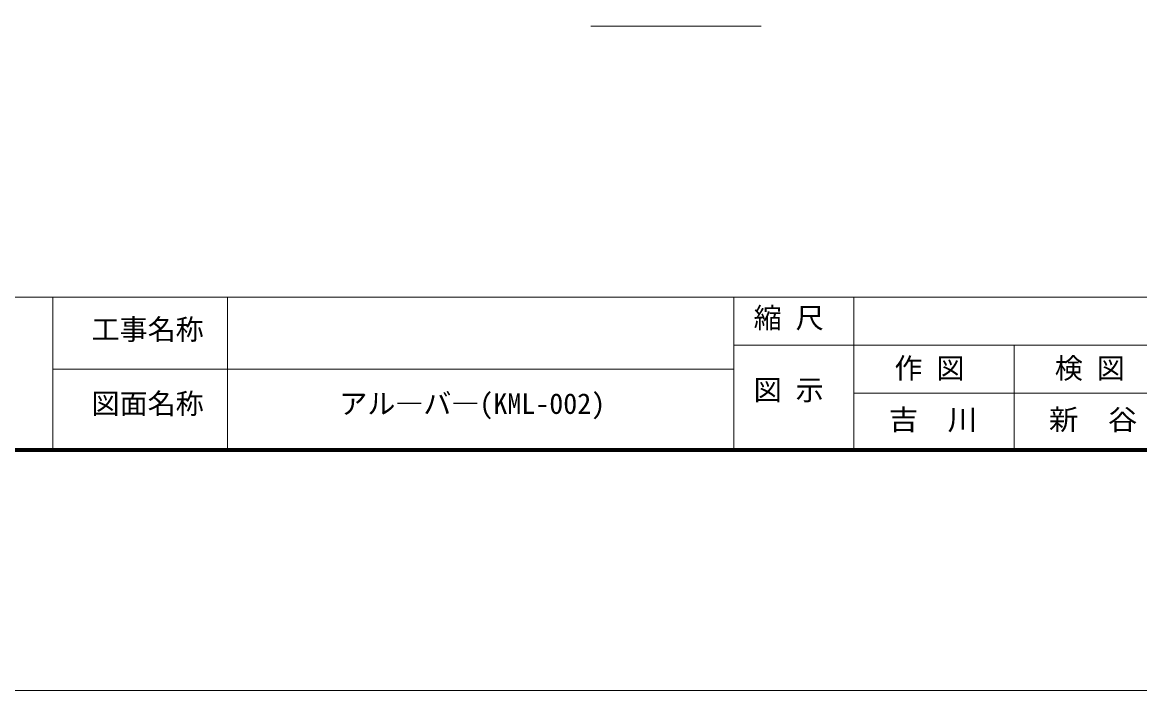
# Model space of a CAD drawing. Units: millimetres at full size, sheet at 1:50, with parts at other scales. Extents: x -1000 to 22000, y -750 to 15600.
# Drawn here: x 11508 to 18482, y -750 to 3420 of the extents above; entities that cross this region are included whole.
import ezdxf
from ezdxf.enums import TextEntityAlignment as Align

# ---------------------------------------------------------------- set-up
doc = ezdxf.new("R2010")
doc.units = ezdxf.units.MM
doc.header["$LTSCALE"] = 50
doc.layers.add('D-BGD-TXT', color=7, linetype='Continuous')
for name, color, linetype, lineweight in [('D-STR-TXT', 7, 'Continuous', 13), ('D-TTL', 7, 'Continuous', 70), ('D-TTL-FRAM', 7, 'Continuous', 13), ('D-TTL-TXT', 7, 'Continuous', 13), ('V-nasSTD', 5, 'Continuous', 13)]:
    doc.layers.add(name, color=color, linetype=linetype, lineweight=lineweight)
doc.styles.add('ＭＳ ゴシック', font='')
doc.styles.get('ＭＳ ゴシック').set_extended_font_data('MS Gothic')

msp = doc.modelspace()

# ---------------------------------------------------------------- linework, layer by layer
at = {"layer": 'D-STR-TXT'}
msp.add_line((15057.19, 3396.75), (16119.69, 3396.75), dxfattribs=at)
at = {"layer": 'D-TTL'}
msp.add_lwpolyline([(750, 750), (750, 14100), (20250, 14100), (20250, 750)], close=True, dxfattribs=at)
at = {"layer": 'D-TTL-FRAM'}
for p, q in [((750, 1706.1), (20250, 1706.1)), ((15948.06, 1706.1), (15948.06, 750)), ((16698.06, 1706.1), (16698.06, 750)), ((16698.06, 1406.1), (15948.06, 1406.1)), ((16698.06, 1406.1), (19698.06, 1406.1)), ((17698.06, 750), (17698.06, 1406.1)), ((15948.06, 1256.1), (11698.06, 1256.1)), ((19698.06, 1106.1), (16698.06, 1106.1))]:
    msp.add_line(p, q, dxfattribs=at)
at = {"layer": 'D-TTL-TXT'}
for p, q in [((11698.06, 1706.1), (11698.06, 750)), ((12789.89, 750), (12789.89, 1706.1))]:
    msp.add_line(p, q, dxfattribs=at)
at = {"layer": 'V-nasSTD'}
msp.add_lwpolyline([(-1000, -750), (-1000, 15600), (22000, 15600), (22000, -750)], close=True, dxfattribs=at)

# ---------------------------------------------------------------- texts
at = {"layer": 'D-BGD-TXT', "style": 'ＭＳ ゴシック', "width": 1.05}
for s, p in [('吉\u3000川', (16915.73, 838.63)), ('新\u3000谷', (17915.73, 838.63))]:
    msp.add_text(s, height=128.3, dxfattribs=at).set_placement(p, align=Align.BOTTOM_LEFT)
at = {"layer": 'D-TTL-TXT', "style": 'ＭＳ ゴシック'}
for s, p in [('縮 尺', (16072.83, 1473.28)), ('工事名称', (11940.4, 1401.52)), ('作 図', (16951.54, 1159.45)), ('検 図', (17952.26, 1159.45)), ('図 示', (16072.83, 1024.36)), ('図面名称', (11940.4, 938.5)), ('アル―バ―(KML-002)', (13486.73, 938.5))]:
    msp.add_text(s, height=128.3, dxfattribs=at).set_placement(p, align=Align.BOTTOM_LEFT)

doc.saveas('drawing.dxf')
